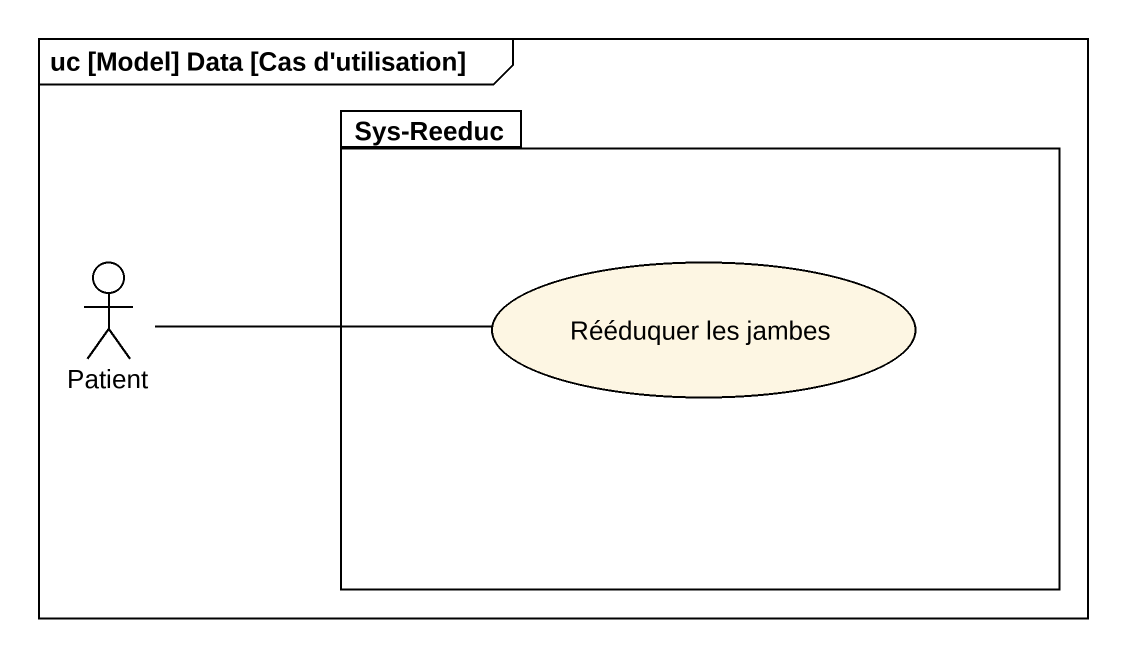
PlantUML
@startuml
mainframe uc [Model] Data [Cas d'utilisation]
package "Sys-Reeduc" as Sys_Reeduc {
  usecase "Rééduquer les jambes" as Rééduquer_les_jambes
}
actor Patient
Patient -right- Rééduquer_les_jambes
@enduml
